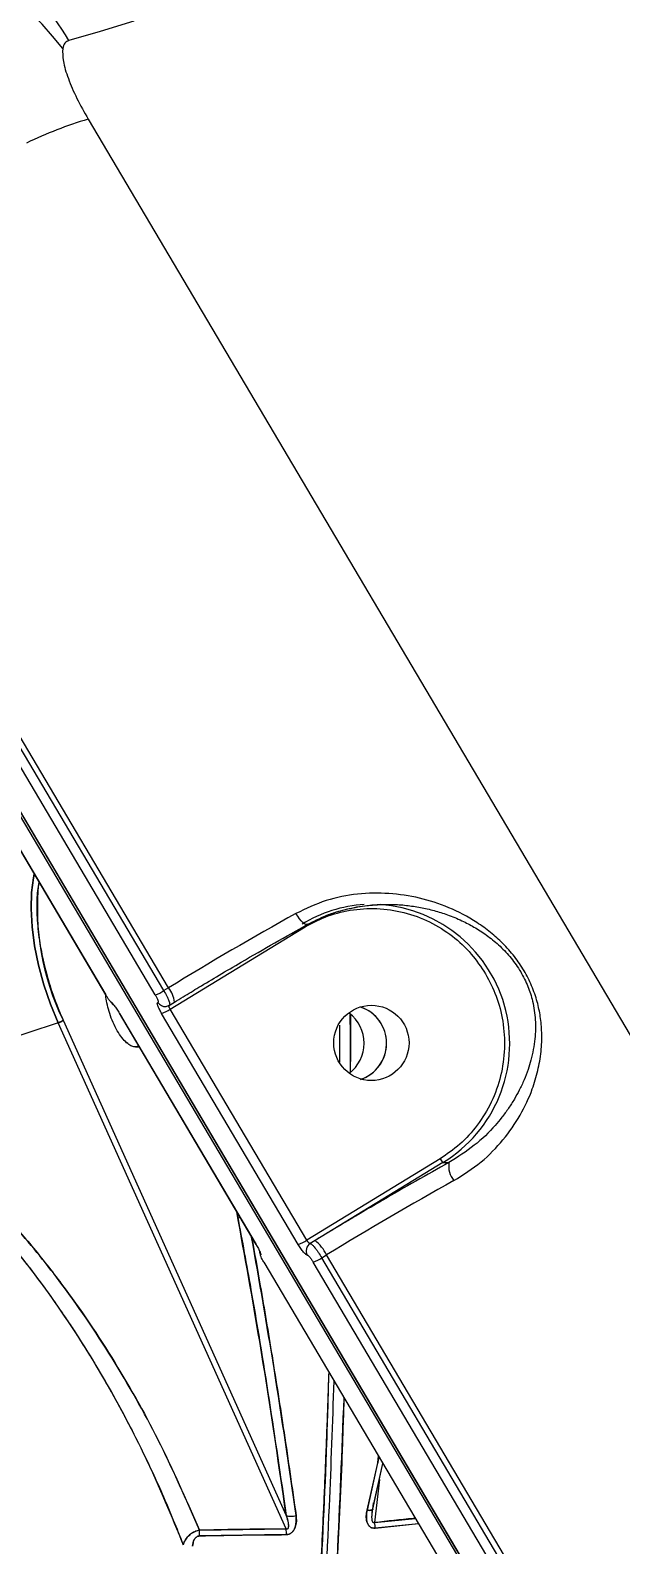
# Model space of a CAD drawing. Header units: millimetres. Extents: x -7083 to 7374, y -8368 to 7509.
# Drawn here: x 2164.9 to 2235, y -1212.1 to -1032.3 of the extents above; entities that cross this region are included whole.
import ezdxf

# ---------------------------------------------------------------- set-up
doc = ezdxf.new("R2010")
doc.units = ezdxf.units.MM
for name, color, linetype in [('DIKOM_ОБЪЕКТ', 7, 'Continuous'), ('DIKOM_РАЗМЕР_ЗОНА', 7, 'Continuous'), ('DIKOM_РАЗМЕР_ОБЪЕКТА', 7, 'Continuous')]:
    doc.layers.add(name, color=color, linetype=linetype)
doc.styles.add('style1', font='arial.ttf', dxfattribs={"width": 0.8})
doc.dimstyles.new('1-50', dxfattribs={"dimtxt": 300, "dimasz": 200, "dimexe": 100, "dimexo": 0, "dimgap": 100, "dimtad": 1, "dimtxsty": 'style1', "dimcen": 200, "dimclrd": 7, "dimclre": 7, "dimclrt": 7, "dimadec": 1, "dimazin": 2, "dimtfac": 1, "dimtmove": 0, "dimatfit": 2, "dimfxl": 0, "dimlwd": 25, "dimlwe": 18, "dimarcsym": 0})

# ---------------------------------------------------------------- blocks, each defined once
blk = doc.blocks.new('*D10')
at = {"layer": 'Defpoints', "color": 0, "transparency": 16777216}
for p in [(-5583.43, 647.96), (4593.55, 648.92), (4593.55, -5902.54)]:
    blk.add_point(p, dxfattribs=at)
at = {"layer": 'DIKOM_РАЗМЕР_ОБЪЕКТА', "color": 7, "lineweight": 18, "transparency": 16777216}
for p, q in [((-5583.43, 647.96), (-5583.43, -6002.54)), ((4593.55, 648.92), (4593.55, -6002.54))]:
    blk.add_line(p, q, dxfattribs=at)
at = {"layer": 'DIKOM_РАЗМЕР_ОБЪЕКТА', "color": 7, "lineweight": 25, "transparency": 16777216}
blk.add_line((-5383.43, -5902.54), (4393.55, -5902.54), dxfattribs=at)
at = {"layer": 'DIKOM_РАЗМЕР_ОБЪЕКТА', "color": 7, "transparency": 16777216}
for points in [[(-5383.43, -5869.2), (-5383.43, -5935.87), (-5583.43, -5902.54)], [(4393.55, -5869.2), (4393.55, -5935.87), (4593.55, -5902.54)]]:
    blk.add_solid(points, dxfattribs=at)
at = {"layer": 'DIKOM_РАЗМЕР_ОБЪЕКТА', "color": 7, "transparency": 16777216, "insert": (-226.13, -5649.37), "char_height": 300, "attachment_point": 5, "style": 'style1'}
blk.add_mtext('10150', dxfattribs=at)
blk = doc.blocks.new('*D11')
at = {"layer": 'Defpoints', "color": 0, "transparency": 16777216}
for p in [(-321.71, 5509.06), (-348.71, -4811.52), (5568.58, -4811.52)]:
    blk.add_point(p, dxfattribs=at)
at = {"layer": 'DIKOM_РАЗМЕР_ОБЪЕКТА', "color": 7, "lineweight": 18, "transparency": 16777216}
for p, q in [((-321.71, 5509.06), (5668.58, 5509.06)), ((-348.71, -4811.52), (5668.58, -4811.52))]:
    blk.add_line(p, q, dxfattribs=at)
at = {"layer": 'DIKOM_РАЗМЕР_ОБЪЕКТА', "color": 7, "lineweight": 25, "transparency": 16777216}
blk.add_line((5568.58, 5309.06), (5568.58, -4611.52), dxfattribs=at)
at = {"layer": 'DIKOM_РАЗМЕР_ОБЪЕКТА', "color": 7, "transparency": 16777216}
for points in [[(5535.25, 5309.06), (5601.91, 5309.06), (5568.58, 5509.06)], [(5535.25, -4611.52), (5601.91, -4611.52), (5568.58, -4811.52)]]:
    blk.add_solid(points, dxfattribs=at)
at = {"layer": 'DIKOM_РАЗМЕР_ОБЪЕКТА', "color": 7, "transparency": 16777216, "insert": (5315.31, 775.23), "char_height": 300, "attachment_point": 5, "rotation": 90, "style": 'style1'}
blk.add_mtext('10300', dxfattribs=at)
blk = doc.blocks.new('*D12')
at = {"layer": 'Defpoints', "color": 0, "transparency": 16777216}
for p in [(-621.71, 7509.06), (-373.6, -6811.53), (7273.89, -6811.53)]:
    blk.add_point(p, dxfattribs=at)
at = {"layer": 'DIKOM_РАЗМЕР_ЗОНА', "color": 7, "lineweight": 18, "transparency": 16777216}
for p, q in [((-621.71, 7509.06), (7373.89, 7509.06)), ((-373.6, -6811.53), (7373.89, -6811.53))]:
    blk.add_line(p, q, dxfattribs=at)
at = {"layer": 'DIKOM_РАЗМЕР_ЗОНА', "color": 7, "lineweight": 25, "transparency": 16777216}
blk.add_line((7273.89, 7309.06), (7273.89, -6611.53), dxfattribs=at)
at = {"layer": 'DIKOM_РАЗМЕР_ЗОНА', "color": 7, "transparency": 16777216}
for points in [[(7240.56, 7309.06), (7307.22, 7309.06), (7273.89, 7509.06)], [(7240.56, -6611.53), (7307.22, -6611.53), (7273.89, -6811.53)]]:
    blk.add_solid(points, dxfattribs=at)
at = {"layer": 'DIKOM_РАЗМЕР_ЗОНА', "color": 7, "transparency": 16777216, "insert": (7020.62, 1288.25), "char_height": 300, "attachment_point": 5, "rotation": 90, "style": 'style1'}
blk.add_mtext('14300', dxfattribs=at)
blk = doc.blocks.new('*D13')
at = {"layer": 'Defpoints', "color": 0, "transparency": 16777216}
for p in [(6593.53, 996.24), (-7083.43, 647.96), (6593.53, -8268.31)]:
    blk.add_point(p, dxfattribs=at)
at = {"layer": 'DIKOM_РАЗМЕР_ЗОНА', "color": 7, "lineweight": 18, "transparency": 16777216}
for p, q in [((6593.53, 996.24), (6593.53, -8368.31)), ((-7083.43, 647.96), (-7083.43, -8368.31))]:
    blk.add_line(p, q, dxfattribs=at)
at = {"layer": 'DIKOM_РАЗМЕР_ЗОНА', "color": 7, "lineweight": 25, "transparency": 16777216}
blk.add_line((-6883.43, -8268.31), (6393.53, -8268.31), dxfattribs=at)
at = {"layer": 'DIKOM_РАЗМЕР_ЗОНА', "color": 7, "transparency": 16777216}
for points in [[(-6883.43, -8234.97), (-6883.43, -8301.64), (-7083.43, -8268.31)], [(6393.53, -8234.97), (6393.53, -8301.64), (6593.53, -8268.31)]]:
    blk.add_solid(points, dxfattribs=at)
at = {"layer": 'DIKOM_РАЗМЕР_ЗОНА', "color": 7, "transparency": 16777216, "insert": (322.1, -8015.03), "char_height": 300, "attachment_point": 5, "style": 'style1'}
blk.add_mtext('13650', dxfattribs=at)

msp = doc.modelspace()

# ---------------------------------------------------------------- linework, layer by layer
at = {"layer": 'DIKOM_ОБЪЕКТ', "color": 7, "linetype": 'Continuous', "lineweight": 15}
for p, q in [((2093.371, -1006.862), (2338.874, -1421.731)), ((2093.701, -1006.857), (2339.204, -1421.726)), ((2339.22, -1421.732), (2093.718, -1006.863)), ((2171.742, -1042.876), (2349.274, -1342.885)), ((2181.278, -1145.985), (2139.178, -1074.84)), ((2131.715, -1075.675), (2173.816, -1146.819)), ((2131.725, -1075.68), (2173.826, -1146.825)), ((2179.712, -1146.839), (2137.611, -1075.694)), ((2180.721, -1146.324), (2138.621, -1075.18)), ((2181.478, -1148.515), (2197.308, -1138.858)), ((2173.826, -1146.825), (2173.816, -1146.819)), ((2181.278, -1145.985), (2180.721, -1146.324)), ((2181.291, -1148.095), (2181.357, -1148.058)), ((2181.295, -1148.106), (2181.974, -1147.691)), ((2197.71, -1175.944), (2181.478, -1148.515)), ((2168.177, -1150.151), (2143.43, -1158.252)), ((2195.257, -1210.228), (2168.177, -1150.151)), ((2168.762, -1149.828), (2195.261, -1208.616)), ((2168.762, -1149.828), (2195.261, -1208.616)), ((2175.436, -1149.012), (2191.668, -1176.441)), ((2175.447, -1149.017), (2175.436, -1149.012)), ((2175.447, -1149.017), (2191.678, -1176.447)), ((2196.699, -1176.458), (2180.468, -1149.029)), ((2201.615, -1154.802), (2201.642, -1150.404)), ((2202.868, -1150.822), (2202.887, -1150.82)), ((2202.87, -1151.398), (2202.885, -1151.398)), ((2177.408, -1153.015), (2177.792, -1152.993)), ((2213.54, -1166.288), (2197.71, -1175.944)), ((2213.88, -1166.716), (2198.686, -1175.985)), ((2213.88, -1166.716), (2214.58, -1166.718)), ((2189.766, -1173.227), (2189.536, -1173.386)), ((2191.678, -1176.447), (2191.668, -1176.441)), ((2198.686, -1175.985), (2198.096, -1176.345)), ((2192.583, -1178.535), (2234.684, -1249.679)), ((2192.583, -1178.535), (2192.593, -1178.54)), ((2192.593, -1178.54), (2234.694, -1249.685)), ((2240.58, -1249.699), (2198.48, -1178.554)), ((2199.489, -1178.04), (2200.046, -1177.7)), ((2241.59, -1249.185), (2199.489, -1178.04)), ((2242.147, -1248.845), (2200.046, -1177.7)), ((2206.279, -1201.678), (2204.857, -1207.993)), ((2204.857, -1207.993), (2206.286, -1201.691)), ((2205.493, -1207.962), (2206.744, -1202.464)), ((2205.529, -1207.866), (2206.744, -1202.464)), ((2206.216, -1201.573), (2206.125, -1202.402)), ((2206.141, -1202.33), (2206.223, -1201.585)), ((2206.323, -1204.336), (2205.755, -1209.464)), ((2205.472, -1208.312), (2205.493, -1207.962)), ((2205.604, -1207.112), (2205.511, -1207.948)), ((2205.524, -1207.919), (2205.529, -1207.866)), ((2205.755, -1209.464), (2210.603, -1208.986)), ((2205.829, -1210.134), (2210.964, -1209.596)), ((2210.981, -1209.624), (2205.829, -1210.134)), ((2184.947, -1210.382), (2195.257, -1210.228)), ((2195.264, -1210.901), (2184.971, -1211.052))]:
    msp.add_line(p, q, dxfattribs=at)
at = {"layer": 'DIKOM_ОБЪЕКТ', "color": 7, "linetype": 'Continuous', "lineweight": 15, "flags": 128}
for points in [[(2177.178, -1031.243), (2173.174, -1032.48), (2169.452, -1033.537)], [(2165.339, -1132.494), (2165.245, -1132.928), (2165.01, -1134.675), (2164.954, -1136.63), (2165.078, -1138.75), (2165.38, -1140.989), (2165.853, -1143.299), (2166.486, -1145.63), (2167.267, -1147.93), (2168.177, -1150.151)], [(2168.177, -1150.151), (2167.267, -1147.93), (2166.486, -1145.63), (2165.853, -1143.299), (2165.38, -1140.989), (2165.078, -1138.75), (2164.954, -1136.63), (2165.01, -1134.675), (2165.245, -1132.928), (2165.339, -1132.494)], [(2197.841, -1138.432), (2197.741, -1138.485), (2197.606, -1138.47), (2197.441, -1138.388), (2197.253, -1138.242), (2197.048, -1138.037), (2196.834, -1137.782), (2196.621, -1137.485), (2196.415, -1137.159)], [(2175.436, -1149.012), (2175.435, -1149.004), (2175.437, -1148.999)], [(2192.584, -1178.522), (2192.583, -1178.526), (2192.583, -1178.535)], [(2204.857, -1207.993), (2205.012, -1208.01), (2205.154, -1208.016), (2205.278, -1208.013), (2205.38, -1208.001), (2205.459, -1207.979), (2205.51, -1207.949), (2205.534, -1207.91), (2205.529, -1207.866)], [(2205.529, -1207.866), (2205.534, -1207.91), (2205.51, -1207.949), (2205.459, -1207.979), (2205.38, -1208.001), (2205.278, -1208.013), (2205.154, -1208.016), (2205.012, -1208.01), (2204.857, -1207.993)]]:
    msp.add_lwpolyline(points, dxfattribs=at)
at = {"layer": 'DIKOM_ОБЪЕКТ', "color": 7, "linetype": 'Continuous', "lineweight": 15}
msp.add_circle((2205.376, -1152.527), 4.468, dxfattribs=at)
for centre, radius, start, end in [((2135.053, -1060.475), 42.532, 37.6684, 116.94751), ((2134.149, -1054.385), 41, 30.56339, 48.12586), ((2185.187, -1088.452), 47.518, 106.43695, 115.91441), ((2196.069, -1136.552), 30.364, 174.02853, 205.92837), ((2205.521, -1152.146), 16.073, 93.51109, 121.42234), ((2205.271, -1152.597), 16.537, 301.37126, 86.03354), ((2409.482, -1519.99), 438.128, 119.09844, 121.38994), ((2178.054, -1142.336), 4.798, 290.21814, 303.77621), ((2178.935, -1147.936), 3.049, 4.59755, 39.78179), ((2175.326, -1147.199), 0.991, 210.57917, 235.45993), ((2180.856, -1147.224), 0.976, 210.23916, 278.32088), ((2178.832, -1144.565), 4.754, 290.1253, 303.82327), ((2202.674, -1152.566), 4.516, 288.07765, 71.65002), ((2202.72, -1152.502), 4.44, 30.48645, 71.9528), ((2167.746, -1148.679), 1.534, 286.32834, 311.48441), ((2199.968, -1152.56), 4.537, 307.63596, 52.09172), ((2202.663, -1152.565), 4.521, 288.20246, 30.80619), ((2214.622, -1165.779), 1.196, 205.18366, 231.63659), ((2217.333, -1167.111), 2.781, 171.88643, 219.36289), ((2428.25, -1551.705), 438.128, 119.09844, 121.38994), ((2193.091, -1177.192), 1.005, 182.69048, 210.58198), ((2195.063, -1171.995), 4.754, 290.1253, 303.82327), ((2198.633, -1177.199), 1.009, 122.12904, 210.82967), ((2195.717, -1179.735), 4.783, 25.18366, 51.63659), ((2196.821, -1174.051), 4.798, 290.21814, 303.77621), ((2195.884, -1206.782), 1.937, 251.24422, 286.56977), ((2202.328, -1210.182), 3.502, 0.78309, 11.82073), ((2182.11, -1210.817), 2.871, 355.29349, 8.71362), ((2192.333, -1210.596), 2.947, 354.05405, 7.1733)]:
    msp.add_arc(centre, radius, start, end, dxfattribs=at)
for points, knots in [([(2169.452, -1033.537), (2169.274, -1033.616), (2168.918, -1033.775), (2168.785, -1034.248), (2168.719, -1034.485)], [0, 0, 0, 0, 0.5004415, 1, 1, 1, 1]), ([(2168.719, -1034.485), (2168.706, -1034.954), (2168.678, -1035.892), (2169.325, -1038.009), (2170.339, -1040.384), (2171.274, -1042.046), (2171.742, -1042.876)], [0, 0, 0, 0, 0.2506941, 0.5004279, 0.7502531, 1, 1, 1, 1]), ([(2165.898, -1133.44), (2165.834, -1133.774), (2165.645, -1134.752), (2165.602, -1136.731), (2165.77, -1139.277), (2166.209, -1142), (2166.881, -1144.739), (2167.73, -1147.387), (2168.423, -1149.027), (2168.762, -1149.828)], [0, 0, 0, 0, 0.0804653, 0.2356257, 0.3933505, 0.5510752, 0.7062356, 0.8565087, 1, 1, 1, 1]), ([(2215.183, -1168.875), (2216.294, -1168.168), (2218.507, -1166.763), (2221.096, -1164.065), (2223.126, -1161.144), (2224.42, -1158.36), (2225.185, -1155.821), (2225.569, -1153.582), (2225.655, -1151.441), (2225.483, -1149.462), (2225.097, -1147.607), (2224.464, -1145.765), (2223.547, -1143.943), (2222.378, -1142.232), (2221.024, -1140.71), (2219.515, -1139.362), (2217.407, -1137.842), (2214.604, -1136.381), (2211.104, -1135.248), (2207.468, -1134.691), (2203.737, -1134.767), (2199.972, -1135.47), (2197.599, -1136.597), (2196.415, -1137.159)], [0, 0, 0, 0, 0.0628379, 0.1250331, 0.1875522, 0.2496602, 0.2915509, 0.3336364, 0.3744971, 0.40709, 0.4371935, 0.4692329, 0.4998092, 0.5304201, 0.5624906, 0.5926586, 0.6253307, 0.6879397, 0.7501171, 0.8127565, 0.8751682, 0.9376722, 1, 1, 1, 1]), ([(2197.725, -1138.487), (2198.49, -1138.102), (2200.024, -1137.331), (2202.445, -1136.605), (2204.895, -1136.151), (2206.521, -1136.102), (2207.335, -1136.077)], [0, 0, 0, 0, 0.2471687, 0.4952714, 0.7474627, 1, 1, 1, 1]), ([(2198.784, -1137.992), (2199.194, -1137.79), (2200.334, -1137.231), (2202.304, -1136.645), (2204.393, -1136.249), (2206.08, -1136.086), (2206.975, -1136.093), (2207.331, -1136.096)], [0, 0, 0, 0, 0.148781, 0.413163, 0.6852056, 0.8744738, 1, 1, 1, 1]), ([(2207.331, -1136.096), (2207.572, -1136.092), (2208.383, -1136.078), (2209.744, -1136.205), (2211.407, -1136.459), (2213.036, -1136.851), (2214.678, -1137.386), (2216.246, -1138.051), (2217.78, -1138.87), (2219.235, -1139.828), (2220.439, -1140.822), (2221.341, -1141.725), (2222.204, -1142.701), (2222.743, -1143.527), (2223.106, -1144.084)], [0, 0, 0, 0, 0.0405149, 0.1363995, 0.2324908, 0.3279747, 0.4232373, 0.5270019, 0.6150631, 0.7111221, 0.807498, 0.8566785, 0.9033163, 1, 1, 1, 1]), ([(2197.308, -1138.858), (2198.159, -1138.4), (2199.91, -1137.457), (2202.879, -1136.684), (2206.049, -1136.472), (2209.265, -1136.938), (2212.32, -1138.059), (2215.02, -1139.757), (2217.285, -1141.855), (2218.395, -1143.523), (2218.933, -1144.332)], [0, 0, 0, 0, 0.116516, 0.2400113, 0.3686408, 0.5, 0.6313592, 0.7599887, 0.883484, 1, 1, 1, 1]), ([(2187.296, -1144.491), (2188.167, -1143.975), (2190.373, -1142.67), (2193.92, -1140.628), (2196.534, -1139.164), (2197.841, -1138.432)], [0, 0, 0, 0, 0.2462871, 0.6231216, 1, 1, 1, 1]), ([(2181.976, -1147.691), (2182.324, -1147.479), (2183.291, -1146.889), (2185.064, -1145.82), (2186.495, -1144.97), (2187.295, -1144.494)], [0, 0, 0, 0, 0.1983785, 0.5515763, 1, 1, 1, 1]), ([(2218.933, -1144.332), (2219.384, -1145.196), (2220.314, -1146.974), (2221.075, -1149.988), (2221.283, -1153.207), (2220.824, -1156.471), (2219.719, -1159.573), (2218.047, -1162.315), (2215.981, -1164.614), (2214.338, -1165.741), (2213.54, -1166.288)], [0, 0, 0, 0, 0.116516, 0.2400113, 0.3686408, 0.5, 0.6313592, 0.7599887, 0.883484, 1, 1, 1, 1]), ([(2223.106, -1144.084), (2223.414, -1144.661), (2223.872, -1145.519), (2224.281, -1146.692), (2224.546, -1147.651), (2224.741, -1148.696), (2224.851, -1149.807), (2224.87, -1150.928), (2224.797, -1152.103), (2224.621, -1153.324), (2224.345, -1154.54), (2223.978, -1155.743), (2223.52, -1156.935), (2222.976, -1158.098), (2222.359, -1159.216), (2221.673, -1160.292), (2220.911, -1161.335), (2219.647, -1162.846), (2217.702, -1164.773), (2215.624, -1166.068), (2214.58, -1166.718)], [0, 0, 0, 0, 0.062716, 0.0932377, 0.1254302, 0.1663512, 0.2080772, 0.2507819, 0.2958883, 0.3475248, 0.3991617, 0.4473961, 0.5004578, 0.5538805, 0.6016559, 0.6519868, 0.7030691, 0.7499622, 0.8744081, 1, 1, 1, 1]), ([(2174.473, -1147.703), (2174.446, -1147.687), (2174.394, -1147.655), (2174.231, -1147.451), (2174.031, -1147.163), (2173.894, -1146.938), (2173.826, -1146.825)], [0, 0, 0, 0, 0.2508092, 0.5001468, 0.7499676, 1, 1, 1, 1]), ([(2177.744, -1152.913), (2177.556, -1152.971), (2177.239, -1153.068), (2176.683, -1152.816), (2176.158, -1152.398), (2175.599, -1151.737), (2175.056, -1150.87), (2174.579, -1149.864), (2174.2, -1148.808), (2173.964, -1147.813), (2173.829, -1147.133), (2173.83, -1146.849), (2173.83, -1146.828)], [0, 0, 0, 0, 0.1403458, 0.2355426, 0.3400023, 0.4512827, 0.566462, 0.6816413, 0.7929216, 0.8973786, 0.9925781, 1, 1, 1, 1]), ([(2177.732, -1152.891), (2177.548, -1152.958), (2177.237, -1153.072), (2176.682, -1152.814), (2176.158, -1152.398), (2175.599, -1151.737), (2175.056, -1150.87), (2174.579, -1149.864), (2174.2, -1148.808), (2173.965, -1147.815), (2173.827, -1147.131), (2173.83, -1146.849), (2173.83, -1146.829)], [0, 0, 0, 0, 0.1390134, 0.2345462, 0.3389887, 0.450446, 0.5658086, 0.6811711, 0.7926284, 0.8970709, 0.9926037, 1, 1, 1, 1]), ([(2179.712, -1146.839), (2179.775, -1146.952), (2179.902, -1147.177), (2180.022, -1147.466), (2180.071, -1147.67), (2180.032, -1147.7), (2180.013, -1147.716)], [0, 0, 0, 0, 0.2507509, 0.5000965, 0.7499365, 1, 1, 1, 1]), ([(2180.721, -1146.324), (2180.845, -1146.542), (2181.034, -1146.875), (2181.222, -1147.276), (2181.355, -1147.601), (2181.425, -1147.854), (2181.43, -1148.024), (2181.383, -1148.046), (2181.357, -1148.058)], [0, 0, 0, 0, 0.2414582, 0.3687475, 0.5000454, 0.701017, 0.8383585, 1, 1, 1, 1]), ([(2174.414, -1147.656), (2174.427, -1147.674), (2174.474, -1147.736), (2174.524, -1147.775), (2174.56, -1147.802)], [0, 0, 0, 0, 0.2850779, 1, 1, 1, 1]), ([(2174.473, -1147.703), (2174.512, -1147.726), (2174.59, -1147.772), (2174.836, -1148.079), (2175.138, -1148.51), (2175.344, -1148.848), (2175.447, -1149.017)], [0, 0, 0, 0, 0.250572, 0.5002469, 0.7500173, 1, 1, 1, 1]), ([(2180.468, -1149.029), (2180.372, -1148.86), (2180.182, -1148.521), (2180.001, -1148.09), (2179.926, -1147.785), (2179.984, -1147.739), (2180.013, -1147.716)], [0, 0, 0, 0, 0.2505418, 0.5002028, 0.7499893, 1, 1, 1, 1]), ([(2180.96, -1148.195), (2181.046, -1148.179), (2181.217, -1148.148), (2181.351, -1148.054), (2181.417, -1148.007)], [0, 0, 0, 0, 0.5047405, 1, 1, 1, 1]), ([(2181.478, -1148.515), (2181.447, -1148.459), (2181.401, -1148.375), (2181.358, -1148.272), (2181.33, -1148.185), (2181.321, -1148.116), (2181.331, -1148.071), (2181.348, -1148.063), (2181.357, -1148.058)], [0, 0, 0, 0, 0.2443301, 0.3708937, 0.5000637, 0.7197491, 0.8524094, 1, 1, 1, 1]), ([(2168.762, -1149.828), (2168.735, -1149.854), (2168.682, -1149.906), (2168.532, -1149.998), (2168.354, -1150.087), (2168.236, -1150.13), (2168.177, -1150.151)], [0, 0, 0, 0, 0.2499999, 0.4999999, 0.75, 1, 1, 1, 1]), ([(2202.88, -1155.938), (2202.881, -1155.814), (2202.907, -1153.576), (2202.884, -1151.309), (2202.862, -1149.168)], [0, 0, 0, 0, 0.0554656, 1, 1, 1, 1]), ([(2202.89, -1149.196), (2202.891, -1149.349), (2202.905, -1151.614), (2202.883, -1153.861), (2202.863, -1155.955)], [0, 0, 0, 0, 0.0676264, 1, 1, 1, 1]), ([(2142.874, -1159.363), (2144.494, -1160.317), (2147.726, -1162.22), (2152.176, -1165.728), (2157.055, -1170.2), (2162.178, -1175.812), (2167.954, -1183.311), (2173.531, -1192.008), (2178.81, -1201.87), (2181.617, -1208.683), (2183.022, -1212.095)], [0, 0, 0, 0, 0.083153, 0.165916, 0.2489769, 0.3745649, 0.5004148, 0.6673628, 0.8334391, 1, 1, 1, 1]), ([(2142.874, -1159.363), (2144.054, -1160.042), (2146.508, -1161.455), (2149.917, -1163.934), (2153.249, -1166.691), (2156.115, -1169.375), (2158.702, -1172.035), (2160.948, -1174.525), (2163.119, -1177.11), (2165.228, -1179.793), (2166.877, -1182.028), (2168.144, -1183.827), (2169.032, -1185.123), (2169.963, -1186.521), (2170.933, -1188.023), (2171.707, -1189.26), (2172.291, -1190.214), (2172.687, -1190.871), (2173.117, -1191.593), (2173.58, -1192.381), (2174.174, -1193.412), (2174.815, -1194.548), (2175.42, -1195.65), (2175.783, -1196.323), (2175.968, -1196.67), (2176.037, -1196.798), (2176.66, -1197.97), (2177.736, -1200.063), (2179.207, -1203.114), (2180.561, -1206.096), (2181.84, -1209.087), (2182.637, -1211.116), (2183.022, -1212.095)], [0, 0, 0, 0, 0.0602499, 0.1253526, 0.1855095, 0.2507006, 0.29815, 0.3490194, 0.3985402, 0.4471889, 0.4999098, 0.5215243, 0.5447654, 0.5696319, 0.5961221, 0.6242335, 0.6345412, 0.6459397, 0.6584282, 0.672006, 0.6866721, 0.7115251, 0.7302515, 0.7428582, 0.7457014, 0.7478655, 0.7493504, 0.8050794, 0.8533099, 0.9014189, 0.9524315, 1, 1, 1, 1]), ([(2143.43, -1158.252), (2145.062, -1159.17), (2148.354, -1161.021), (2152.94, -1164.463), (2157.256, -1168.235), (2161.293, -1172.309), (2165.07, -1176.607), (2169.773, -1182.582), (2175.034, -1190.409), (2180.532, -1200.193), (2183.473, -1206.98), (2184.947, -1210.382)], [0, 0, 0, 0, 0.0822336, 0.1658699, 0.2501966, 0.3328846, 0.4168116, 0.5012067, 0.6673591, 0.8332912, 1, 1, 1, 1]), ([(2184.947, -1210.382), (2183.48, -1206.996), (2180.549, -1200.232), (2175.066, -1190.459), (2169.286, -1181.854), (2163.315, -1174.448), (2158.027, -1168.914), (2152.999, -1164.512), (2148.412, -1161.059), (2145.095, -1159.19), (2143.43, -1158.252)], [0, 0, 0, 0, 0.1659528, 0.3315065, 0.4981018, 0.6237948, 0.7494779, 0.8327978, 0.9160584, 1, 1, 1, 1]), ([(2214.58, -1166.718), (2213.273, -1167.45), (2210.659, -1168.915), (2207.11, -1170.958), (2204.903, -1172.264), (2204.029, -1172.781)], [0, 0, 0, 0, 0.3766683, 0.7533368, 1, 1, 1, 1]), ([(2195.261, -1208.616), (2194.262, -1201.76), (2192.527, -1189.846), (2190.321, -1177.727), (2189.384, -1172.582)], [0, 0, 0, 0, 0.5754502, 1, 1, 1, 1]), ([(2189.391, -1172.593), (2189.924, -1175.467), (2191.316, -1182.959), (2193.274, -1194.977), (2194.598, -1204.063), (2195.261, -1208.616)], [0, 0, 0, 0, 0.2369056, 0.6175843, 1, 1, 1, 1]), ([(2204.029, -1172.781), (2203.568, -1173.052), (2201.772, -1174.108), (2200.002, -1175.184), (2198.686, -1175.985)], [0, 0, 0, 0, 0.2565424, 1, 1, 1, 1]), ([(2196.436, -1208.638), (2195.597, -1202.833), (2194.015, -1191.89), (2192.066, -1180.783), (2191.152, -1175.57)], [0, 0, 0, 0, 0.530565, 1, 1, 1, 1]), ([(2191.163, -1175.589), (2191.507, -1177.515), (2192.348, -1182.227), (2193.631, -1189.958), (2195.067, -1199.061), (2195.967, -1205.355), (2196.436, -1208.638)], [0, 0, 0, 0, 0.1733221, 0.4239075, 0.6994769, 1, 1, 1, 1]), ([(2191.678, -1176.447), (2191.775, -1176.615), (2191.969, -1176.952), (2192.17, -1177.37), (2192.275, -1177.657), (2192.242, -1177.688), (2192.226, -1177.703)], [0, 0, 0, 0, 0.2505418, 0.5002028, 0.7499893, 1, 1, 1, 1]), ([(2197.766, -1177.717), (2197.714, -1177.701), (2197.611, -1177.67), (2197.334, -1177.382), (2197.012, -1176.963), (2196.804, -1176.627), (2196.699, -1176.458)], [0, 0, 0, 0, 0.250572, 0.5002469, 0.7500173, 1, 1, 1, 1]), ([(2198.096, -1176.345), (2198.084, -1176.345), (2198.062, -1176.345), (2198.007, -1176.314), (2197.942, -1176.257), (2197.872, -1176.178), (2197.797, -1176.082), (2197.744, -1175.999), (2197.71, -1175.944)], [0, 0, 0, 0, 0.1477012, 0.280474, 0.5003883, 0.6294066, 0.7558439, 1, 1, 1, 1]), ([(2198.096, -1176.345), (2198.134, -1176.354), (2198.205, -1176.371), (2198.395, -1176.531), (2198.62, -1176.776), (2198.868, -1177.095), (2199.151, -1177.491), (2199.355, -1177.823), (2199.489, -1178.04)], [0, 0, 0, 0, 0.1617719, 0.2992325, 0.5004064, 0.6315659, 0.7587333, 1, 1, 1, 1]), ([(2192.593, -1178.54), (2192.529, -1178.428), (2192.4, -1178.203), (2192.264, -1177.924), (2192.193, -1177.734), (2192.215, -1177.714), (2192.226, -1177.703)], [0, 0, 0, 0, 0.2507509, 0.5000965, 0.7499365, 1, 1, 1, 1]), ([(2197.766, -1177.717), (2197.801, -1177.727), (2197.87, -1177.749), (2198.055, -1177.939), (2198.271, -1178.218), (2198.41, -1178.442), (2198.48, -1178.554)], [0, 0, 0, 0, 0.2508092, 0.5001468, 0.7499676, 1, 1, 1, 1]), ([(2200.306, -1191.586), (2200.226, -1194.383), (2199.967, -1203.403), (2199.227, -1218.409), (2198.111, -1236.551), (2196.711, -1254.327), (2195.056, -1271.672), (2193.105, -1288.903), (2190.847, -1305.998), (2188.258, -1322.918), (2185.382, -1339.327), (2182.227, -1355.156), (2178.809, -1370.314), (2175.217, -1384.455), (2171.478, -1397.605), (2167.607, -1409.821), (2163.526, -1421.35), (2159.249, -1432.254), (2156.236, -1438.902), (2154.725, -1442.235)], [0, 0, 0, 0, 0.0267803, 0.0863414, 0.1462358, 0.2059211, 0.2653092, 0.3245284, 0.387291, 0.4501524, 0.513263, 0.5767553, 0.640084, 0.7030732, 0.7622901, 0.8214661, 0.8807252, 0.9401933, 1, 1, 1, 1]), ([(2154.725, -1442.235), (2156.255, -1438.858), (2159.341, -1432.046), (2163.762, -1420.732), (2167.56, -1409.914), (2170.767, -1399.836), (2172.772, -1393.034), (2174.096, -1388.314), (2174.776, -1385.841), (2175.449, -1383.338), (2176.117, -1380.805), (2176.779, -1378.242), (2178.007, -1373.383), (2179.796, -1365.953), (2182.1, -1355.585), (2184.382, -1344.407), (2186.523, -1332.897), (2188.519, -1321.117), (2190.288, -1309.635), (2191.428, -1301.473), (2192.025, -1296.974), (2192.173, -1295.846), (2192.32, -1294.712), (2192.466, -1293.573), (2192.612, -1292.429), (2192.757, -1291.28), (2192.901, -1290.125), (2193.115, -1288.387), (2193.434, -1285.758), (2193.885, -1281.918), (2194.427, -1277.11), (2195.05, -1271.31), (2195.737, -1264.491), (2196.47, -1256.641), (2197.229, -1247.734), (2197.915, -1238.752), (2198.521, -1229.859), (2199.045, -1221.225), (2199.412, -1214.298), (2199.651, -1209.288), (2199.783, -1206.39), (2199.909, -1203.439), (2200.031, -1200.432), (2200.147, -1197.371), (2200.252, -1194.437), (2200.314, -1192.521), (2200.342, -1191.646)], [0, 0, 0, 0, 0.0605811, 0.1221918, 0.1848322, 0.2267413, 0.269099, 0.2802673, 0.2914663, 0.3026961, 0.3139567, 0.3252481, 0.3365703, 0.3776147, 0.4206694, 0.4657343, 0.5128095, 0.5558991, 0.6005454, 0.6411223, 0.6451727, 0.6492348, 0.6533085, 0.6573938, 0.6614907, 0.6655993, 0.6697195, 0.6738513, 0.684159, 0.697717, 0.7145253, 0.7347574, 0.758292, 0.785129, 0.8152684, 0.84871, 0.8753331, 0.9037321, 0.9339071, 0.9431368, 0.9525208, 0.9620589, 0.9717512, 0.9815977, 0.9915984, 1, 1, 1, 1]), ([(2111.835, -1494.896), (2112.249, -1494.723), (2114.602, -1493.74), (2118.797, -1490.996), (2124.759, -1486.445), (2130.915, -1480.446), (2137.23, -1472.92), (2143.285, -1464.264), (2149.074, -1454.548), (2154.587, -1443.827), (2159.859, -1432.051), (2164.872, -1419.258), (2169.612, -1405.49), (2174.068, -1390.78), (2178.228, -1375.165), (2182.084, -1358.684), (2185.619, -1341.392), (2188.824, -1323.343), (2191.689, -1304.602), (2194.206, -1285.209), (2196.37, -1265.222), (2198.102, -1245.539), (2199.435, -1226.289), (2200.385, -1208.954), (2200.776, -1197.642), (2200.947, -1192.669)], [0, 0, 0, 0, 0.0086067, 0.0489429, 0.089231, 0.1371414, 0.1850467, 0.2329482, 0.2796032, 0.3262928, 0.3730299, 0.4196791, 0.4663249, 0.5129697, 0.5596135, 0.60627, 0.6530174, 0.6996649, 0.7463045, 0.7929444, 0.8395835, 0.8862263, 0.9271248, 0.9679671, 1, 1, 1, 1]), ([(2098.387, -1499.095), (2099.696, -1498.997), (2103.061, -1498.744), (2108.418, -1497.214), (2114.459, -1494.628), (2120.416, -1491.002), (2126.257, -1486.404), (2131.843, -1480.958), (2137.175, -1474.751), (2142.264, -1467.841), (2147.216, -1460.11), (2152.031, -1451.548), (2156.787, -1441.98), (2161.446, -1431.396), (2165.972, -1419.803), (2170.263, -1407.447), (2174.321, -1394.333), (2178.147, -1380.458), (2181.67, -1366.101), (2184.893, -1351.34), (2187.814, -1336.292), (2190.485, -1320.748), (2192.9, -1304.751), (2195.105, -1287.971), (2197.083, -1270.377), (2198.814, -1251.933), (2200.246, -1233.009), (2201.387, -1213.923), (2201.888, -1201.011), (2202.134, -1194.673)], [0, 0, 0, 0, 0.0243512, 0.0626344, 0.1010694, 0.1397368, 0.1783047, 0.2166657, 0.2527294, 0.2887682, 0.3248576, 0.3610742, 0.3974971, 0.4361196, 0.4745155, 0.5127789, 0.5510007, 0.5892713, 0.6276817, 0.6641106, 0.7005274, 0.7367402, 0.7728276, 0.8088661, 0.847119, 0.885493, 0.9240814, 0.9627344, 1, 1, 1, 1]), ([(2202.118, -1194.647), (2202.043, -1196.951), (2201.821, -1203.74), (2201.307, -1214.522), (2200.625, -1226.669), (2199.887, -1237.677), (2199.131, -1247.579), (2198.38, -1256.398), (2197.656, -1264.161), (2196.98, -1270.892), (2196.393, -1276.382), (2195.904, -1280.751), (2195.525, -1284.015), (2195.262, -1286.228), (2195.115, -1287.443), (2195.058, -1287.911), (2195.035, -1288.104), (2195.025, -1288.187), (2195.02, -1288.222), (2195.018, -1288.238), (2195.017, -1288.245), (2195.017, -1288.248), (2194.404, -1293.273), (2193.132, -1303.014), (2191.068, -1316.981), (2188.909, -1330.044), (2186.764, -1341.77), (2184.666, -1352.27), (2183.118, -1359.447), (2182.07, -1364.08), (2181.538, -1366.391), (2181.006, -1368.66), (2180.474, -1370.889), (2179.942, -1373.077), (2178.255, -1379.896), (2175.317, -1390.943), (2170.923, -1405.417), (2166.819, -1417.553), (2164.08, -1424.459), (2162.964, -1427.274)], [0, 0, 0, 0, 0.0244685, 0.0720846, 0.1160443, 0.1563477, 0.1929946, 0.225985, 0.2553189, 0.2809962, 0.3030168, 0.3186883, 0.3317796, 0.3411655, 0.3446624, 0.3460784, 0.3466778, 0.3469369, 0.34705, 0.3470996, 0.3471214, 0.347131, 0.3471385, 0.4063522, 0.4633254, 0.5180579, 0.5705498, 0.6148897, 0.6574944, 0.6683664, 0.6791193, 0.6897532, 0.700268, 0.7106638, 0.7209406, 0.7981743, 0.8740918, 0.9486931, 1, 1, 1, 1]), ([(2204.857, -1207.993), (2204.791, -1208.47), (2204.709, -1209.068), (2204.966, -1209.697), (2205.174, -1209.961), (2205.475, -1210.136), (2205.711, -1210.135), (2205.829, -1210.134)], [0, 0, 0, 0, 0.4980174, 0.6236734, 0.7494999, 0.8747518, 1, 1, 1, 1]), ([(2205.829, -1210.134), (2205.711, -1210.135), (2205.474, -1210.136), (2205.179, -1209.963), (2204.967, -1209.702), (2204.797, -1209.282), (2204.735, -1208.694), (2204.816, -1208.227), (2204.857, -1207.993)], [0, 0, 0, 0, 0.1250959, 0.2500841, 0.368464, 0.5006772, 0.7497599, 1, 1, 1, 1]), ([(2205.755, -1209.464), (2205.736, -1209.475), (2205.699, -1209.496), (2205.635, -1209.496), (2205.58, -1209.461), (2205.52, -1209.375), (2205.476, -1209.222), (2205.445, -1208.962), (2205.444, -1208.5), (2205.495, -1208.119), (2205.529, -1207.866)], [0, 0, 0, 0, 0.0402437, 0.0747215, 0.1091592, 0.149298, 0.2459835, 0.3649665, 0.5787131, 1, 1, 1, 1]), ([(2205.755, -1209.464), (2205.738, -1209.474), (2205.706, -1209.493), (2205.66, -1209.497), (2205.627, -1209.489), (2205.596, -1209.473), (2205.554, -1209.43), (2205.511, -1209.343), (2205.453, -1209.121), (2205.432, -1208.662), (2205.484, -1208.257), (2205.517, -1208.001)], [0, 0, 0, 0, 0.0385661, 0.07114, 0.0865656, 0.1022054, 0.1363748, 0.1946532, 0.2715627, 0.5411354, 1, 1, 1, 1]), ([(2195.261, -1208.616), (2195.348, -1208.909), (2195.477, -1209.348), (2195.53, -1209.851), (2195.501, -1210.078), (2195.468, -1210.169), (2195.429, -1210.217), (2195.398, -1210.237), (2195.365, -1210.249), (2195.315, -1210.25), (2195.277, -1210.235), (2195.257, -1210.228)], [0, 0, 0, 0, 0.4992237, 0.7484678, 0.8193861, 0.8732484, 0.9050682, 0.919609, 0.9339377, 0.9641778, 1, 1, 1, 1]), ([(2195.261, -1208.616), (2195.354, -1208.926), (2195.479, -1209.342), (2195.525, -1209.857), (2195.509, -1210.078), (2195.456, -1210.184), (2195.427, -1210.219), (2195.39, -1210.242), (2195.348, -1210.25), (2195.303, -1210.246), (2195.273, -1210.234), (2195.257, -1210.228)], [0, 0, 0, 0, 0.525844, 0.707199, 0.8491921, 0.877176, 0.9018799, 0.9246374, 0.9473397, 0.9719599, 1, 1, 1, 1]), ([(2195.264, -1210.901), (2195.383, -1210.888), (2195.62, -1210.863), (2195.938, -1210.651), (2196.171, -1210.361), (2196.486, -1209.699), (2196.458, -1209.109), (2196.436, -1208.638)], [0, 0, 0, 0, 0.1258741, 0.2517812, 0.3770568, 0.5032604, 1, 1, 1, 1]), ([(2196.436, -1208.638), (2196.456, -1208.867), (2196.495, -1209.326), (2196.378, -1209.923), (2196.17, -1210.365), (2195.933, -1210.653), (2195.621, -1210.863), (2195.383, -1210.888), (2195.264, -1210.901)], [0, 0, 0, 0, 0.2484431, 0.4980401, 0.6301632, 0.7486231, 0.8742741, 1, 1, 1, 1]), ([(2210.585, -1208.955), (2210.509, -1208.962), (2208.895, -1209.111), (2207.287, -1209.292), (2205.755, -1209.464)], [0, 0, 0, 0, 0.0471716, 1, 1, 1, 1]), ([(2183.022, -1212.095), (2183.096, -1211.903), (2183.245, -1211.52), (2183.689, -1210.984), (2184.18, -1210.633), (2184.616, -1210.448), (2184.837, -1210.404), (2184.947, -1210.382)], [0, 0, 0, 0, 0.2498705, 0.4990039, 0.7482439, 0.8739244, 1, 1, 1, 1]), ([(2184.947, -1210.382), (2184.759, -1210.426), (2184.389, -1210.513), (2183.889, -1210.828), (2183.487, -1211.215), (2183.187, -1211.646), (2183.076, -1211.948), (2183.022, -1212.095)], [0, 0, 0, 0, 0.2123937, 0.4174839, 0.6054243, 0.8087327, 1, 1, 1, 1]), ([(2184.145, -1212.249), (2184.18, -1211.987), (2184.232, -1211.594), (2184.539, -1211.21), (2184.777, -1211.075), (2184.906, -1211.06), (2184.971, -1211.052)], [0, 0, 0, 0, 0.4978363, 0.7482738, 0.8740566, 1, 1, 1, 1]), ([(2184.971, -1211.052), (2184.906, -1211.06), (2184.777, -1211.076), (2184.6, -1211.176), (2184.452, -1211.318), (2184.301, -1211.545), (2184.183, -1211.863), (2184.158, -1212.12), (2184.145, -1212.249)], [0, 0, 0, 0, 0.1254032, 0.2508194, 0.3707508, 0.5018033, 0.7514207, 1, 1, 1, 1]), ([(2195.257, -1210.228), (2193.33, -1210.238), (2189.889, -1210.257), (2186.457, -1210.343), (2184.947, -1210.382)], [0, 0, 0, 0, 0.5599973, 1, 1, 1, 1]), ([(2184.971, -1211.052), (2186.89, -1211.006), (2190.316, -1210.922), (2193.752, -1210.908), (2195.264, -1210.901)], [0, 0, 0, 0, 0.5599975, 1, 1, 1, 1])]:
    msp.add_open_spline(points, degree=3, knots=knots, dxfattribs=at)

# ---------------------------------------------------------------- dimensions: what is measured, and where the dimension line sits
at = {"layer": 'DIKOM_РАЗМЕР_ЗОНА'}
dim = msp.add_linear_dim(base=(7273.891, -6811.526), p1=(-621.712, 7509.064), p2=(-373.605, -6811.526), angle=90, text='14300', dimstyle='1-50', dxfattribs=at)
dim.commit()
dim.dimension.update_dxf_attribs({"geometry": '*D12', "text_midpoint": (7273.891, 1288.251), "dimtype": 160})
dim = msp.add_linear_dim(base=(6593.528, -8268.308), p1=(-7083.425, 647.956), p2=(6593.528, 996.237), text='13650', dimstyle='1-50', dxfattribs=at)
dim.commit()
dim.dimension.update_dxf_attribs({"geometry": '*D13', "text_midpoint": (322.101, -8268.308), "dimtype": 160})
at = {"layer": 'DIKOM_РАЗМЕР_ОБЪЕКТА'}
dim = msp.add_linear_dim(base=(5568.58, -4811.525), p1=(-321.712, 5509.064), p2=(-348.712, -4811.525), angle=90, text='10300', dimstyle='1-50', dxfattribs=at)
dim.commit()
dim.dimension.update_dxf_attribs({"geometry": '*D11', "text_midpoint": (5568.58, 775.227), "dimtype": 160})
dim = msp.add_linear_dim(base=(4593.55, -5902.538), p1=(-5583.425, 647.956), p2=(4593.55, 648.921), text='10150', dimstyle='1-50', dxfattribs=at)
dim.commit()
dim.dimension.update_dxf_attribs({"geometry": '*D10', "text_midpoint": (-226.127, -5902.538), "dimtype": 160})

doc.saveas('drawing.dxf')
